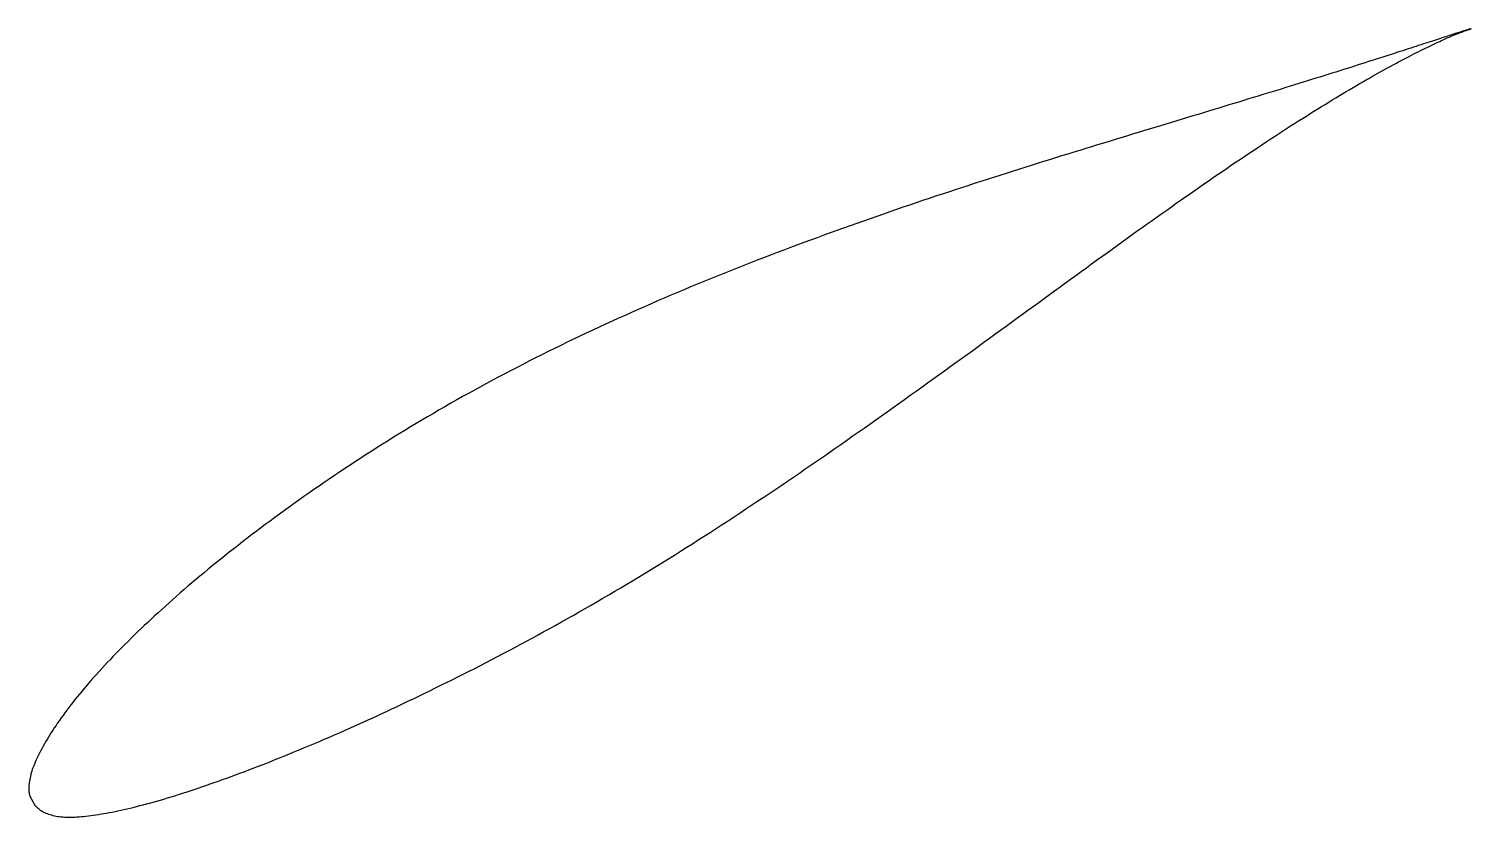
# Model space of a CAD drawing. Header units: metres. Extents: x -42 to 84, y -24 to 46.
import ezdxf

# ---------------------------------------------------------------- set-up
doc = ezdxf.new("R2010")
doc.units = ezdxf.units.M

msp = doc.modelspace()

# ---------------------------------------------------------------- linework, layer by layer
msp.add_lwpolyline([(84.34, 45.63), (84.34, 45.63), (84.33, 45.63), (84.31, 45.62), (84.29, 45.62), (84.27, 45.61), (84.24, 45.61), (84.2, 45.6), (84.16, 45.59), (84.12, 45.57), (84.07, 45.56), (84.01, 45.54), (83.95, 45.52), (83.88, 45.5), (83.81, 45.48), (83.73, 45.46), (83.65, 45.43), (83.57, 45.41), (83.47, 45.38), (83.38, 45.35), (83.27, 45.31), (83.17, 45.28), (83.05, 45.24), (82.93, 45.21), (82.81, 45.17), (82.68, 45.13), (82.55, 45.08), (82.41, 45.04), (82.27, 44.99), (82.12, 44.94), (81.97, 44.89), (81.81, 44.84), (81.64, 44.79), (81.47, 44.73), (81.3, 44.67), (81.12, 44.62), (80.94, 44.56), (80.75, 44.49), (80.55, 44.43), (80.36, 44.37), (80.15, 44.3), (79.94, 44.23), (79.73, 44.16), (79.51, 44.09), (79.29, 44.02), (79.06, 43.94), (78.82, 43.87), (78.59, 43.79), (78.34, 43.71), (78.1, 43.63), (77.84, 43.55), (77.58, 43.46), (77.32, 43.38), (77.05, 43.29), (76.78, 43.21), (76.51, 43.12), (76.22, 43.03), (75.94, 42.93), (75.65, 42.84), (75.35, 42.75), (75.05, 42.65), (74.74, 42.55), (74.44, 42.46), (74.12, 42.36), (73.8, 42.25), (73.48, 42.15), (73.15, 42.05), (72.82, 41.94), (72.48, 41.84), (72.14, 41.73), (71.79, 41.62), (71.44, 41.51), (71.09, 41.4), (70.73, 41.29), (70.36, 41.18), (70, 41.06), (69.62, 40.95), (69.25, 40.83), (68.87, 40.71), (68.48, 40.6), (68.09, 40.47), (67.7, 40.35), (67.3, 40.23), (66.9, 40.11), (66.49, 39.98), (66.09, 39.86), (65.67, 39.73), (65.25, 39.6), (64.83, 39.48), (64.41, 39.35), (63.98, 39.21), (63.55, 39.08), (63.11, 38.95), (62.67, 38.82), (62.22, 38.68), (61.78, 38.54), (61.33, 38.41), (60.87, 38.27), (60.41, 38.13), (59.95, 37.99), (59.48, 37.85), (59.02, 37.71), (58.54, 37.56), (58.07, 37.42), (57.59, 37.27), (57.11, 37.13), (56.62, 36.98), (56.13, 36.83), (55.64, 36.68), (55.15, 36.53), (54.65, 36.38), (54.15, 36.23), (53.64, 36.07), (53.14, 35.92), (52.63, 35.76), (52.11, 35.61), (51.6, 35.45), (51.08, 35.29), (50.56, 35.13), (50.04, 34.97), (49.51, 34.81), (48.99, 34.64), (48.45, 34.48), (47.92, 34.31), (47.39, 34.15), (46.85, 33.98), (46.31, 33.81), (45.77, 33.64), (45.22, 33.47), (44.68, 33.29), (44.13, 33.12), (43.58, 32.95), (43.03, 32.77), (42.47, 32.59), (41.92, 32.41), (41.36, 32.23), (40.8, 32.05), (40.24, 31.87), (39.68, 31.69), (39.11, 31.5), (38.55, 31.31), (37.98, 31.13), (37.41, 30.94), (36.84, 30.75), (36.27, 30.56), (35.7, 30.36), (35.13, 30.17), (34.55, 29.98), (33.98, 29.78), (33.4, 29.58), (32.83, 29.38), (32.25, 29.18), (31.67, 28.98), (31.09, 28.77), (30.51, 28.57), (29.93, 28.36), (29.35, 28.16), (28.76, 27.95), (28.18, 27.74), (27.6, 27.52), (27.02, 27.31), (26.43, 27.1), (25.85, 26.88), (25.26, 26.66), (24.68, 26.44), (24.1, 26.22), (23.51, 26), (22.93, 25.78), (22.34, 25.55), (21.76, 25.33), (21.18, 25.1), (20.59, 24.87), (20.01, 24.64), (19.43, 24.41), (18.84, 24.17), (18.26, 23.94), (17.68, 23.7), (17.1, 23.46), (16.52, 23.23), (15.94, 22.99), (15.36, 22.74), (14.78, 22.5), (14.2, 22.26), (13.63, 22.01), (13.05, 21.76), (12.48, 21.51), (11.9, 21.26), (11.33, 21.01), (10.76, 20.76), (10.19, 20.5), (9.62, 20.24), (9.05, 19.99), (8.49, 19.73), (7.92, 19.47), (7.36, 19.2), (6.8, 18.94), (6.24, 18.67), (5.68, 18.41), (5.12, 18.14), (4.57, 17.87), (4.01, 17.6), (3.46, 17.33), (2.91, 17.05), (2.36, 16.78), (1.82, 16.5), (1.28, 16.22), (0.73, 15.94), (0.2, 15.66), (-0.34, 15.38), (-0.88, 15.1), (-1.41, 14.81), (-1.94, 14.53), (-2.47, 14.24), (-2.99, 13.95), (-3.52, 13.66), (-4.04, 13.37), (-4.56, 13.08), (-5.07, 12.79), (-5.59, 12.49), (-6.1, 12.2), (-6.6, 11.9), (-7.11, 11.61), (-7.61, 11.31), (-8.11, 11.01), (-8.61, 10.71), (-9.1, 10.41), (-9.6, 10.11), (-10.09, 9.81), (-10.57, 9.5), (-11.06, 9.2), (-11.54, 8.9), (-12.01, 8.59), (-12.49, 8.29), (-12.96, 7.98), (-13.43, 7.68), (-13.89, 7.37), (-14.36, 7.06), (-14.82, 6.76), (-15.27, 6.45), (-15.73, 6.14), (-16.18, 5.84), (-16.62, 5.53), (-17.07, 5.22), (-17.51, 4.92), (-17.95, 4.61), (-18.38, 4.3), (-18.81, 4), (-19.24, 3.69), (-19.66, 3.38), (-20.08, 3.07), (-20.5, 2.77), (-20.92, 2.46), (-21.33, 2.16), (-21.74, 1.85), (-22.14, 1.55), (-22.54, 1.24), (-22.94, 0.94), (-23.33, 0.63), (-23.72, 0.33), (-24.1, 0.03), (-24.49, -0.27), (-24.87, -0.58), (-25.24, -0.88), (-25.61, -1.18), (-25.98, -1.48), (-26.34, -1.77), (-26.7, -2.07), (-27.06, -2.37), (-27.41, -2.67), (-27.76, -2.96), (-28.11, -3.26), (-28.45, -3.55), (-28.78, -3.84), (-29.12, -4.13), (-29.45, -4.43), (-29.77, -4.71), (-30.09, -5), (-30.41, -5.29), (-30.73, -5.58), (-31.03, -5.86), (-31.34, -6.14), (-31.64, -6.43), (-31.94, -6.71), (-32.23, -6.99), (-32.52, -7.26), (-32.81, -7.54), (-33.09, -7.81), (-33.36, -8.09), (-33.64, -8.36), (-33.91, -8.63), (-34.17, -8.9), (-34.43, -9.17), (-34.69, -9.43), (-34.94, -9.7), (-35.19, -9.96), (-35.43, -10.22), (-35.67, -10.48), (-35.9, -10.73), (-36.13, -10.99), (-36.36, -11.24), (-36.58, -11.49), (-36.8, -11.74), (-37.01, -11.99), (-37.22, -12.24), (-37.42, -12.48), (-37.62, -12.72), (-37.82, -12.96), (-38.01, -13.2), (-38.2, -13.44), (-38.38, -13.67), (-38.56, -13.9), (-38.73, -14.13), (-38.9, -14.36), (-39.06, -14.58), (-39.22, -14.81), (-39.38, -15.03), (-39.53, -15.24), (-39.67, -15.46), (-39.82, -15.67), (-39.95, -15.88), (-40.09, -16.09), (-40.22, -16.3), (-40.34, -16.5), (-40.46, -16.7), (-40.58, -16.89), (-40.69, -17.09), (-40.8, -17.28), (-40.9, -17.46), (-41, -17.65), (-41.09, -17.83), (-41.18, -18.01), (-41.27, -18.18), (-41.35, -18.36), (-41.43, -18.53), (-41.5, -18.69), (-41.57, -18.86), (-41.63, -19.02), (-41.69, -19.18), (-41.75, -19.33), (-41.8, -19.48), (-41.84, -19.63), (-41.88, -19.78), (-41.92, -19.92), (-41.95, -20.06), (-41.98, -20.2), (-42, -20.34), (-42.02, -20.47), (-42.03, -20.59), (-42.04, -20.72), (-42.05, -20.84), (-42.05, -20.95), (-42.05, -21.06), (-42.05, -21.17), (-42.04, -21.27), (-42.03, -21.36), (-42.02, -21.45), (-42, -21.52), (-41.99, -21.59), (-41.98, -21.64), (-41.97, -21.67), (-41.54, -22.47), (-41.53, -22.48), (-41.52, -22.49), (-41.49, -22.52), (-41.45, -22.56), (-41.39, -22.61), (-41.32, -22.67), (-41.25, -22.73), (-41.17, -22.79), (-41.08, -22.86), (-40.99, -22.92), (-40.89, -22.98), (-40.79, -23.04), (-40.68, -23.1), (-40.57, -23.15), (-40.45, -23.2), (-40.33, -23.24), (-40.21, -23.29), (-40.08, -23.32), (-39.95, -23.36), (-39.81, -23.39), (-39.67, -23.42), (-39.52, -23.44), (-39.37, -23.46), (-39.22, -23.48), (-39.06, -23.49), (-38.9, -23.5), (-38.73, -23.51), (-38.56, -23.51), (-38.39, -23.51), (-38.21, -23.51), (-38.03, -23.5), (-37.84, -23.49), (-37.65, -23.48), (-37.45, -23.46), (-37.25, -23.44), (-37.05, -23.42), (-36.84, -23.39), (-36.62, -23.37), (-36.41, -23.34), (-36.18, -23.3), (-35.96, -23.27), (-35.73, -23.23), (-35.49, -23.19), (-35.25, -23.15), (-35.01, -23.1), (-34.76, -23.06), (-34.5, -23), (-34.25, -22.95), (-33.99, -22.9), (-33.72, -22.84), (-33.45, -22.78), (-33.18, -22.71), (-32.9, -22.65), (-32.62, -22.58), (-32.33, -22.5), (-32.04, -22.43), (-31.75, -22.35), (-31.45, -22.27), (-31.15, -22.19), (-30.84, -22.1), (-30.53, -22.01), (-30.22, -21.92), (-29.9, -21.82), (-29.58, -21.73), (-29.26, -21.63), (-28.93, -21.52), (-28.6, -21.42), (-28.26, -21.31), (-27.92, -21.2), (-27.58, -21.08), (-27.23, -20.97), (-26.88, -20.85), (-26.53, -20.73), (-26.17, -20.6), (-25.81, -20.48), (-25.44, -20.35), (-25.07, -20.22), (-24.7, -20.08), (-24.33, -19.94), (-23.95, -19.8), (-23.57, -19.66), (-23.18, -19.52), (-22.79, -19.37), (-22.4, -19.22), (-22.01, -19.07), (-21.61, -18.91), (-21.21, -18.76), (-20.8, -18.6), (-20.4, -18.43), (-19.99, -18.27), (-19.57, -18.1), (-19.15, -17.93), (-18.74, -17.76), (-18.31, -17.58), (-17.89, -17.41), (-17.46, -17.23), (-17.03, -17.04), (-16.59, -16.86), (-16.16, -16.67), (-15.72, -16.48), (-15.28, -16.29), (-14.83, -16.1), (-14.38, -15.9), (-13.93, -15.7), (-13.48, -15.5), (-13.03, -15.29), (-12.57, -15.09), (-12.11, -14.88), (-11.65, -14.67), (-11.19, -14.45), (-10.72, -14.24), (-10.25, -14.02), (-9.78, -13.79), (-9.31, -13.57), (-8.83, -13.35), (-8.36, -13.12), (-7.88, -12.89), (-7.4, -12.65), (-6.91, -12.42), (-6.43, -12.18), (-5.94, -11.94), (-5.45, -11.7), (-4.96, -11.46), (-4.47, -11.21), (-3.98, -10.96), (-3.48, -10.71), (-2.98, -10.46), (-2.48, -10.2), (-1.98, -9.94), (-1.48, -9.68), (-0.98, -9.42), (-0.48, -9.16), (0.03, -8.89), (0.54, -8.62), (1.05, -8.35), (1.55, -8.08), (2.06, -7.8), (2.58, -7.52), (3.09, -7.24), (3.6, -6.96), (4.12, -6.67), (4.63, -6.39), (5.15, -6.1), (5.66, -5.81), (6.18, -5.51), (6.7, -5.21), (7.22, -4.92), (7.73, -4.62), (8.25, -4.31), (8.77, -4.01), (9.29, -3.7), (9.81, -3.39), (10.34, -3.08), (10.86, -2.77), (11.38, -2.45), (11.9, -2.13), (12.42, -1.82), (12.95, -1.49), (13.47, -1.17), (13.99, -0.85), (14.52, -0.52), (15.04, -0.19), (15.56, 0.14), (16.09, 0.47), (16.61, 0.8), (17.13, 1.14), (17.65, 1.47), (18.18, 1.81), (18.7, 2.15), (19.22, 2.49), (19.75, 2.83), (20.27, 3.18), (20.79, 3.52), (21.31, 3.87), (21.83, 4.22), (22.35, 4.56), (22.88, 4.91), (23.4, 5.26), (23.92, 5.61), (24.44, 5.97), (24.95, 6.32), (25.47, 6.67), (25.99, 7.03), (26.51, 7.38), (27.03, 7.74), (27.54, 8.1), (28.06, 8.45), (28.57, 8.81), (29.09, 9.17), (29.6, 9.53), (30.11, 9.89), (30.62, 10.25), (31.14, 10.61), (31.65, 10.97), (32.16, 11.33), (32.66, 11.68), (33.17, 12.05), (33.68, 12.41), (34.19, 12.77), (34.69, 13.13), (35.19, 13.49), (35.7, 13.85), (36.2, 14.21), (36.7, 14.57), (37.2, 14.93), (37.7, 15.28), (38.19, 15.64), (38.69, 16), (39.18, 16.36), (39.68, 16.72), (40.17, 17.07), (40.66, 17.43), (41.15, 17.78), (41.64, 18.14), (42.12, 18.49), (42.61, 18.85), (43.09, 19.2), (43.58, 19.55), (44.06, 19.9), (44.53, 20.25), (45.01, 20.6), (45.49, 20.95), (45.96, 21.29), (46.44, 21.64), (46.91, 21.98), (47.38, 22.32), (47.84, 22.66), (48.31, 23), (48.78, 23.34), (49.24, 23.68), (49.7, 24.01), (50.16, 24.35), (50.62, 24.68), (51.07, 25.01), (51.52, 25.34), (51.98, 25.66), (52.43, 25.99), (52.87, 26.31), (53.32, 26.63), (53.76, 26.95), (54.2, 27.27), (54.64, 27.59), (55.08, 27.9), (55.52, 28.21), (55.95, 28.52), (56.38, 28.83), (56.81, 29.13), (57.24, 29.43), (57.66, 29.73), (58.08, 30.03), (58.5, 30.33), (58.92, 30.62), (59.33, 30.91), (59.75, 31.2), (60.16, 31.49), (60.57, 31.77), (60.97, 32.05), (61.37, 32.33), (61.77, 32.61), (62.17, 32.88), (62.57, 33.15), (62.96, 33.42), (63.35, 33.69), (63.74, 33.95), (64.12, 34.21), (64.51, 34.46), (64.89, 34.72), (65.26, 34.97), (65.64, 35.22), (66.01, 35.47), (66.38, 35.71), (66.74, 35.95), (67.1, 36.19), (67.46, 36.42), (67.82, 36.65), (68.17, 36.88), (68.52, 37.11), (68.87, 37.33), (69.22, 37.55), (69.56, 37.77), (69.9, 37.98), (70.23, 38.19), (70.56, 38.4), (70.89, 38.6), (71.22, 38.81), (71.54, 39), (71.86, 39.2), (72.17, 39.39), (72.49, 39.58), (72.8, 39.77), (73.1, 39.95), (73.4, 40.13), (73.7, 40.31), (74, 40.49), (74.29, 40.66), (74.58, 40.82), (74.86, 40.99), (75.14, 41.15), (75.42, 41.31), (75.69, 41.47), (75.96, 41.62), (76.23, 41.77), (76.49, 41.91), (76.75, 42.06), (77, 42.2), (77.25, 42.33), (77.5, 42.47), (77.74, 42.6), (77.98, 42.73), (78.22, 42.85), (78.45, 42.98), (78.68, 43.09), (78.9, 43.21), (79.12, 43.32), (79.33, 43.43), (79.54, 43.54), (79.75, 43.65), (79.95, 43.75), (80.15, 43.84), (80.35, 43.94), (80.54, 44.03), (80.72, 44.12), (80.9, 44.21), (81.08, 44.29), (81.25, 44.38), (81.42, 44.45), (81.58, 44.53), (81.74, 44.6), (81.9, 44.67), (82.05, 44.74), (82.19, 44.8), (82.33, 44.87), (82.47, 44.93), (82.6, 44.98), (82.73, 45.04), (82.85, 45.09), (82.97, 45.14), (83.09, 45.18), (83.19, 45.23), (83.3, 45.27), (83.4, 45.31), (83.49, 45.34), (83.58, 45.38), (83.67, 45.41), (83.75, 45.44), (83.82, 45.47), (83.89, 45.49), (83.96, 45.51), (84.02, 45.53), (84.07, 45.55), (84.12, 45.57), (84.17, 45.58), (84.21, 45.6), (84.24, 45.61), (84.27, 45.61), (84.29, 45.62), (84.31, 45.62), (84.33, 45.63), (84.34, 45.63), (84.34, 45.63)], close=True)

doc.saveas('drawing.dxf')
